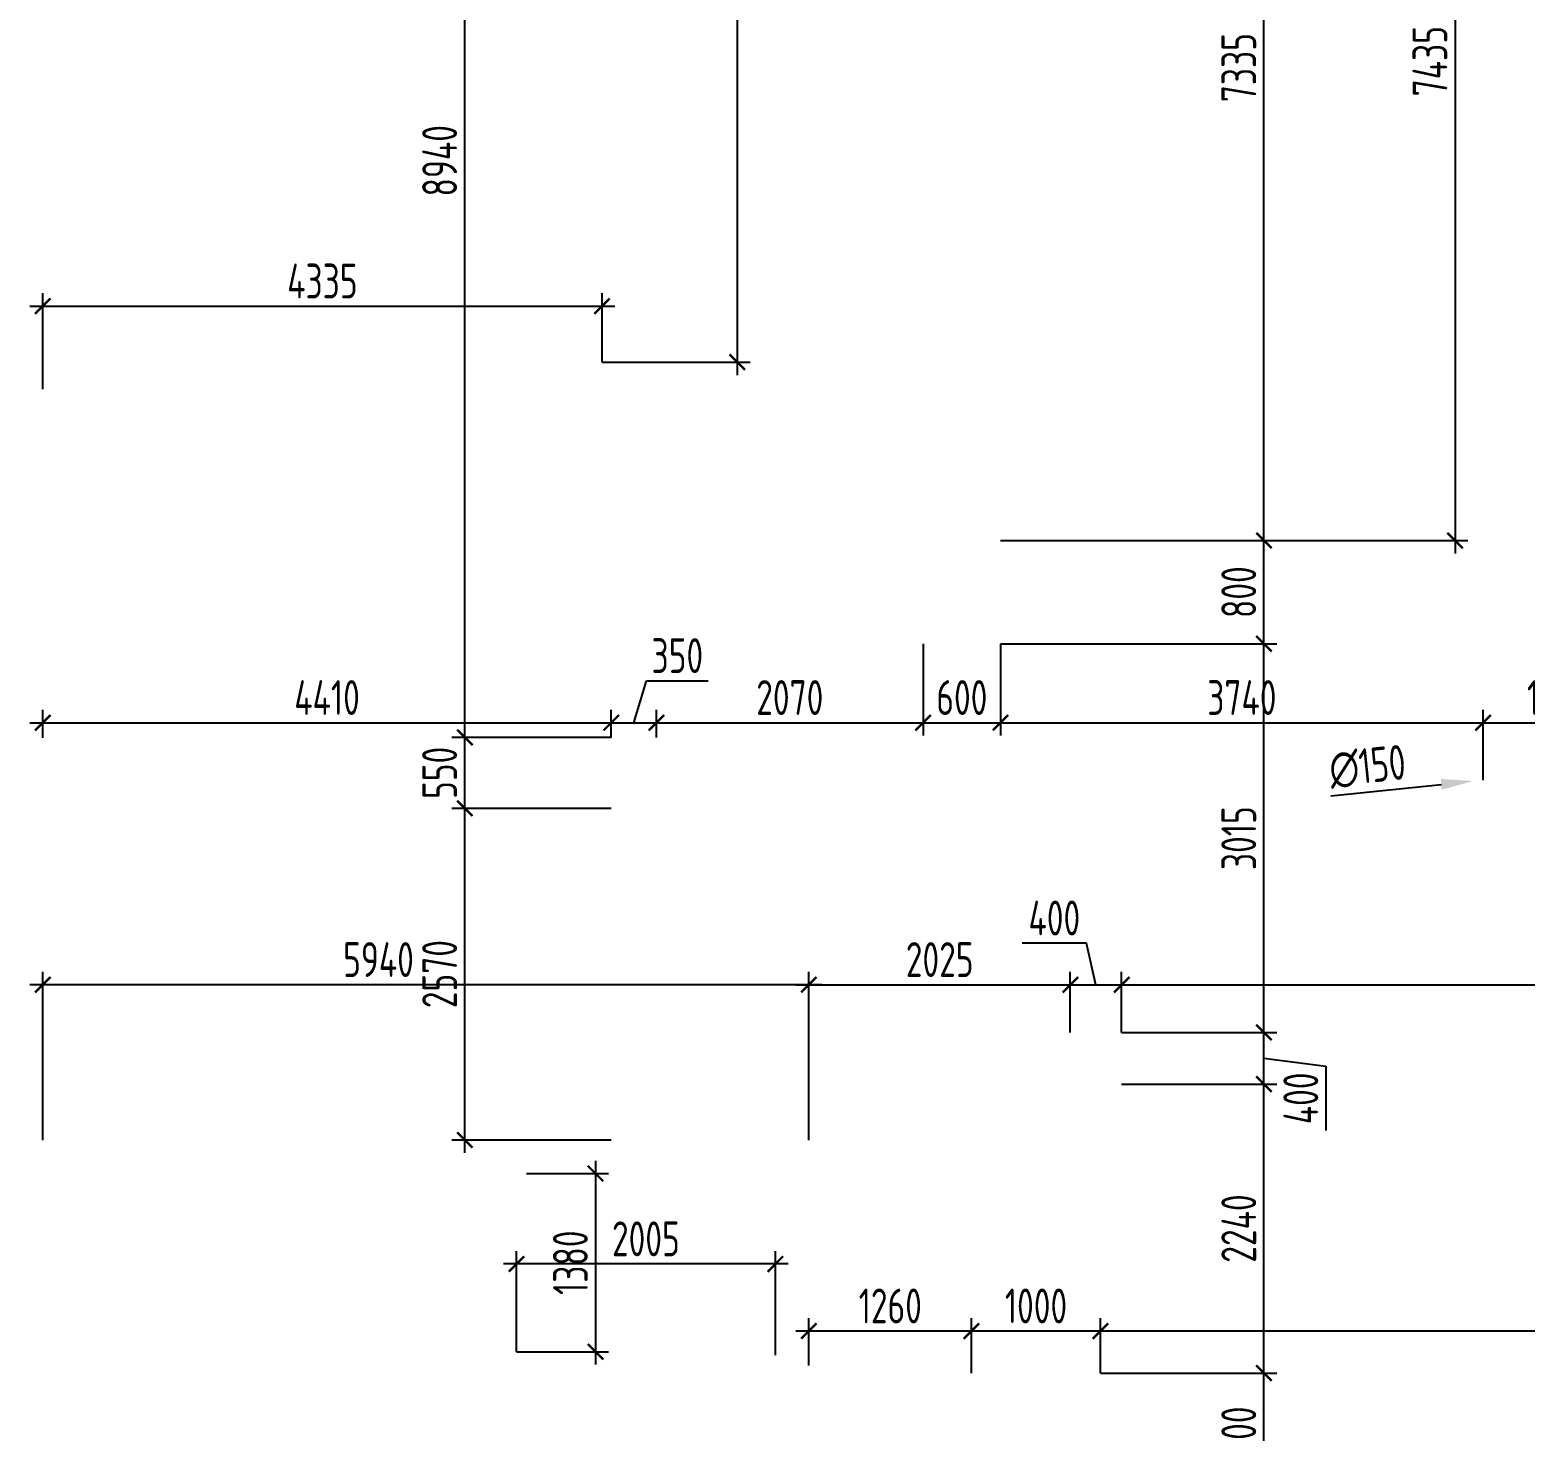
# Model space of a CAD drawing. Header units: millimetres. Extents: x -346952 to 536090, y 55086 to 131231.
# Drawn here: x 460994 to 472587, y 104315 to 115177 of the extents above; entities that cross this region are included whole.
import ezdxf

# ---------------------------------------------------------------- set-up
doc = ezdxf.new("R2010")
doc.units = ezdxf.units.MM
doc.layers.add('РАЗМЕРЫ КРОВЛИ ОВ', color=204, linetype='Continuous')
doc.layers.get('0').off()
doc.styles.add('ISOCPEUR', font='isocpeur.ttf', dxfattribs={"width": 0.7})
doc.dimstyles.new('R_100', dxfattribs={"dimtxt": 270, "dimasz": 120, "dimexe": 100, "dimexo": 0, "dimgap": 60, "dimtad": 1, "dimdec": 0, "dimrnd": 5, "dimzin": 0, "dimdsep": 46, "dimtxsty": 'ISOCPEUR', "dimblk": 'ARCHTICK', "dimcen": 0, "dimdle": 100, "dimclrd": 256, "dimclre": 256, "dimclrt": 256, "dimadec": 0, "dimazin": 0, "dimtfac": 2, "dimtdec": 0, "dimtofl": 0, "dimtmove": 1, "dimatfit": 3, "dimfxl": 1, "dimtvp": 3, "dimtolj": 1, "dimtzin": 0, "dimarcsym": 0})

# ---------------------------------------------------------------- blocks, each defined once
blk = doc.blocks.new('_ArchTick')
at = {"color": 0, "linetype": 'ByBlock', "const_width": 0.15}
blk.add_lwpolyline([(-0.5, -0.5), (0.5, 0.5)], dxfattribs=at)
blk = doc.blocks.new('*D2257')
at = {"layer": 'РАЗМЕРЫ КРОВЛИ ОВ', "lineweight": -2, "transparency": 16777216}
for p, q in [((470562, 103664), (470562, 104864)), ((469295, 104764), (470662, 104764)), ((469295, 103764), (470662, 103764))]:
    blk.add_line(p, q, dxfattribs=at)
at = {"layer": 'РАЗМЕРЫ КРОВЛИ ОВ', "lineweight": -2, "transparency": 16777216, "xscale": 120, "yscale": 120, "zscale": 120}
for p, rotation in [((470562, 104764), 90), ((470562, 103764), 270)]:
    blk.add_blockref('_ArchTick', p, dxfattribs=dict(at, rotation=rotation))
at = {"layer": 'РАЗМЕРЫ КРОВЛИ ОВ', "transparency": 16777216, "insert": (470367, 104264), "char_height": 270, "attachment_point": 5, "rotation": 90, "style": 'ISOCPEUR'}
blk.add_mtext('\\A1;1000', dxfattribs=at)
blk = doc.blocks.new('*D2258')
at = {"layer": 'РАЗМЕРЫ КРОВЛИ ОВ', "lineweight": -2, "transparency": 16777216}
for p, q in [((469459, 107005), (470662, 107005)), ((470562, 104664), (470562, 107105)), ((469295, 104764), (470662, 104764))]:
    blk.add_line(p, q, dxfattribs=at)
at = {"layer": 'РАЗМЕРЫ КРОВЛИ ОВ', "lineweight": -2, "transparency": 16777216, "xscale": 120, "yscale": 120, "zscale": 120}
for p, rotation in [((470562, 107005), 90), ((470562, 104764), 270)]:
    blk.add_blockref('_ArchTick', p, dxfattribs=dict(at, rotation=rotation))
at = {"layer": 'РАЗМЕРЫ КРОВЛИ ОВ', "transparency": 16777216, "insert": (470367, 105885), "char_height": 270, "attachment_point": 5, "rotation": 90, "style": 'ISOCPEUR'}
blk.add_mtext('\\A1;2240', dxfattribs=at)
blk = doc.blocks.new('*D2259')
at = {"layer": 'РАЗМЕРЫ КРОВЛИ ОВ', "lineweight": -2, "transparency": 16777216}
for p, q in [((470562, 106905), (470562, 107505)), ((469459, 107405), (470662, 107405)), ((470562, 107205), (471043, 107143)), ((471043, 107143), (471043, 106645)), ((469459, 107005), (470662, 107005))]:
    blk.add_line(p, q, dxfattribs=at)
at = {"layer": 'РАЗМЕРЫ КРОВЛИ ОВ', "lineweight": -2, "transparency": 16777216, "xscale": 120, "yscale": 120, "zscale": 120}
for p, rotation in [((470562, 107405), 90), ((470562, 107005), 270)]:
    blk.add_blockref('_ArchTick', p, dxfattribs=dict(at, rotation=rotation))
at = {"layer": 'РАЗМЕРЫ КРОВЛИ ОВ', "transparency": 16777216, "insert": (470848, 106894), "char_height": 270, "attachment_point": 5, "rotation": 90, "style": 'ISOCPEUR'}
blk.add_mtext('\\A1;400', dxfattribs=at)
blk = doc.blocks.new('*D2260')
at = {"layer": 'РАЗМЕРЫ КРОВЛИ ОВ', "lineweight": -2, "transparency": 16777216}
for p, q in [((470562, 107305), (470562, 110518)), ((468520, 110418), (470662, 110418)), ((469459, 107405), (470662, 107405))]:
    blk.add_line(p, q, dxfattribs=at)
at = {"layer": 'РАЗМЕРЫ КРОВЛИ ОВ', "lineweight": -2, "transparency": 16777216, "xscale": 120, "yscale": 120, "zscale": 120}
for p, rotation in [((470562, 110418), 90), ((470562, 107405), 270)]:
    blk.add_blockref('_ArchTick', p, dxfattribs=dict(at, rotation=rotation))
at = {"layer": 'РАЗМЕРЫ КРОВЛИ ОВ', "transparency": 16777216, "insert": (470367, 108911), "char_height": 270, "attachment_point": 5, "rotation": 90, "style": 'ISOCPEUR'}
blk.add_mtext('\\A1;3015', dxfattribs=at)
blk = doc.blocks.new('*D2261')
at = {"layer": 'РАЗМЕРЫ КРОВЛИ ОВ', "lineweight": -2, "transparency": 16777216}
for p, q in [((470562, 110318), (470562, 111318)), ((468520, 111218), (470662, 111218)), ((468520, 110418), (470662, 110418))]:
    blk.add_line(p, q, dxfattribs=at)
at = {"layer": 'РАЗМЕРЫ КРОВЛИ ОВ', "lineweight": -2, "transparency": 16777216, "xscale": 120, "yscale": 120, "zscale": 120}
for p, rotation in [((470562, 111218), 90), ((470562, 110418), 270)]:
    blk.add_blockref('_ArchTick', p, dxfattribs=dict(at, rotation=rotation))
at = {"layer": 'РАЗМЕРЫ КРОВЛИ ОВ', "transparency": 16777216, "insert": (470367, 110818), "char_height": 270, "attachment_point": 5, "rotation": 90, "style": 'ISOCPEUR'}
blk.add_mtext('\\A1;800', dxfattribs=at)
blk = doc.blocks.new('*D2262')
at = {"layer": 'РАЗМЕРЫ КРОВЛИ ОВ', "lineweight": -2, "transparency": 16777216}
for p, q in [((470562, 111118), (470562, 118651)), ((470047, 118551), (470662, 118551)), ((468520, 111218), (470662, 111218))]:
    blk.add_line(p, q, dxfattribs=at)
at = {"layer": 'РАЗМЕРЫ КРОВЛИ ОВ', "lineweight": -2, "transparency": 16777216, "xscale": 120, "yscale": 120, "zscale": 120}
for p, rotation in [((470562, 118551), 90), ((470562, 111218), 270)]:
    blk.add_blockref('_ArchTick', p, dxfattribs=dict(at, rotation=rotation))
at = {"layer": 'РАЗМЕРЫ КРОВЛИ ОВ', "transparency": 16777216, "insert": (470367, 114884), "char_height": 270, "attachment_point": 5, "rotation": 90, "style": 'ISOCPEUR'}
blk.add_mtext('\\A1;7335', dxfattribs=at)
blk = doc.blocks.new('*D2284')
at = {"layer": 'РАЗМЕРЫ КРОВЛИ ОВ', "lineweight": -2, "transparency": 16777216}
for p, q in [((469295, 104764), (469295, 105190)), ((477356, 104764), (477356, 105190)), ((477456, 105090), (469195, 105090))]:
    blk.add_line(p, q, dxfattribs=at)
at = {"layer": 'РАЗМЕРЫ КРОВЛИ ОВ', "lineweight": -2, "transparency": 16777216, "xscale": 120, "yscale": 120, "zscale": 120, "rotation": 180}
blk.add_blockref('_ArchTick', (469295, 105090), dxfattribs=at)
at = {"layer": 'РАЗМЕРЫ КРОВЛИ ОВ', "lineweight": -2, "transparency": 16777216, "xscale": 120, "yscale": 120, "zscale": 120}
blk.add_blockref('_ArchTick', (477356, 105090), dxfattribs=at)
at = {"layer": 'РАЗМЕРЫ КРОВЛИ ОВ', "transparency": 16777216, "insert": (473325, 105285), "char_height": 270, "attachment_point": 5, "style": 'ISOCPEUR'}
blk.add_mtext('\\A1;8060', dxfattribs=at)
blk = doc.blocks.new('*D2285')
at = {"layer": 'РАЗМЕРЫ КРОВЛИ ОВ', "lineweight": -2, "transparency": 16777216}
for p, q in [((468295, 104764), (468295, 105190)), ((469295, 104764), (469295, 105190)), ((469395, 105090), (468195, 105090))]:
    blk.add_line(p, q, dxfattribs=at)
at = {"layer": 'РАЗМЕРЫ КРОВЛИ ОВ', "lineweight": -2, "transparency": 16777216, "xscale": 120, "yscale": 120, "zscale": 120, "rotation": 180}
blk.add_blockref('_ArchTick', (468295, 105090), dxfattribs=at)
at = {"layer": 'РАЗМЕРЫ КРОВЛИ ОВ', "lineweight": -2, "transparency": 16777216, "xscale": 120, "yscale": 120, "zscale": 120}
blk.add_blockref('_ArchTick', (469295, 105090), dxfattribs=at)
at = {"layer": 'РАЗМЕРЫ КРОВЛИ ОВ', "transparency": 16777216, "insert": (468795, 105285), "char_height": 270, "attachment_point": 5, "style": 'ISOCPEUR'}
blk.add_mtext('\\A1;1000', dxfattribs=at)
blk = doc.blocks.new('*D2286')
at = {"layer": 'РАЗМЕРЫ КРОВЛИ ОВ', "lineweight": -2, "transparency": 16777216}
for p, q in [((467034, 104824), (467034, 105190)), ((468295, 104764), (468295, 105190)), ((468395, 105090), (466934, 105090))]:
    blk.add_line(p, q, dxfattribs=at)
at = {"layer": 'РАЗМЕРЫ КРОВЛИ ОВ', "lineweight": -2, "transparency": 16777216, "xscale": 120, "yscale": 120, "zscale": 120, "rotation": 180}
blk.add_blockref('_ArchTick', (467034, 105090), dxfattribs=at)
at = {"layer": 'РАЗМЕРЫ КРОВЛИ ОВ', "lineweight": -2, "transparency": 16777216, "xscale": 120, "yscale": 120, "zscale": 120}
blk.add_blockref('_ArchTick', (468295, 105090), dxfattribs=at)
at = {"layer": 'РАЗМЕРЫ КРОВЛИ ОВ', "transparency": 16777216, "insert": (467665, 105285), "char_height": 270, "attachment_point": 5, "style": 'ISOCPEUR'}
blk.add_mtext('\\A1;1260', dxfattribs=at)
blk = doc.blocks.new('*D2287')
at = {"layer": 'РАЗМЕРЫ КРОВЛИ ОВ', "lineweight": -2, "transparency": 16777216}
for p, q in [((467034, 106571), (467034, 107875)), ((469061, 107405), (469061, 107875)), ((466934, 107775), (469161, 107775))]:
    blk.add_line(p, q, dxfattribs=at)
at = {"layer": 'РАЗМЕРЫ КРОВЛИ ОВ', "lineweight": -2, "transparency": 16777216, "xscale": 120, "yscale": 120, "zscale": 120, "rotation": 180}
blk.add_blockref('_ArchTick', (467034, 107775), dxfattribs=at)
at = {"layer": 'РАЗМЕРЫ КРОВЛИ ОВ', "lineweight": -2, "transparency": 16777216, "xscale": 120, "yscale": 120, "zscale": 120}
blk.add_blockref('_ArchTick', (469061, 107775), dxfattribs=at)
at = {"layer": 'РАЗМЕРЫ КРОВЛИ ОВ', "transparency": 16777216, "insert": (468048, 107970), "char_height": 270, "attachment_point": 5, "style": 'ISOCPEUR'}
blk.add_mtext('\\A1;2025', dxfattribs=at)
blk = doc.blocks.new('*D2288')
at = {"layer": 'РАЗМЕРЫ КРОВЛИ ОВ', "lineweight": -2, "transparency": 16777216}
for p, q in [((469186, 108097), (468688, 108097)), ((469260, 107775), (469186, 108097)), ((469061, 107405), (469061, 107875)), ((469459, 107405), (469459, 107875)), ((468961, 107775), (469559, 107775))]:
    blk.add_line(p, q, dxfattribs=at)
at = {"layer": 'РАЗМЕРЫ КРОВЛИ ОВ', "lineweight": -2, "transparency": 16777216, "xscale": 120, "yscale": 120, "zscale": 120, "rotation": 180}
blk.add_blockref('_ArchTick', (469061, 107775), dxfattribs=at)
at = {"layer": 'РАЗМЕРЫ КРОВЛИ ОВ', "lineweight": -2, "transparency": 16777216, "xscale": 120, "yscale": 120, "zscale": 120}
blk.add_blockref('_ArchTick', (469459, 107775), dxfattribs=at)
at = {"layer": 'РАЗМЕРЫ КРОВЛИ ОВ', "transparency": 16777216, "insert": (468937, 108292), "char_height": 270, "attachment_point": 5, "style": 'ISOCPEUR'}
blk.add_mtext('\\A1;400', dxfattribs=at)
blk = doc.blocks.new('*D2289')
at = {"layer": 'РАЗМЕРЫ КРОВЛИ ОВ', "lineweight": -2, "transparency": 16777216}
for p, q in [((469459, 107405), (469459, 107875)), ((482214, 106136), (482214, 107875)), ((469359, 107775), (482314, 107775))]:
    blk.add_line(p, q, dxfattribs=at)
at = {"layer": 'РАЗМЕРЫ КРОВЛИ ОВ', "lineweight": -2, "transparency": 16777216, "xscale": 120, "yscale": 120, "zscale": 120, "rotation": 180}
blk.add_blockref('_ArchTick', (469459, 107775), dxfattribs=at)
at = {"layer": 'РАЗМЕРЫ КРОВЛИ ОВ', "lineweight": -2, "transparency": 16777216, "xscale": 120, "yscale": 120, "zscale": 120}
blk.add_blockref('_ArchTick', (482214, 107775), dxfattribs=at)
at = {"layer": 'РАЗМЕРЫ КРОВЛИ ОВ', "transparency": 16777216, "insert": (475837, 107970), "char_height": 270, "attachment_point": 5, "style": 'ISOCPEUR'}
blk.add_mtext('\\A1;12755', dxfattribs=at)
blk = doc.blocks.new('*D2290')
at = {"layer": 'РАЗМЕРЫ КРОВЛИ ОВ', "lineweight": -2, "transparency": 16777216}
for p, q in [((461094, 109688), (461094, 109906)), ((465502, 109692), (465502, 109906)), ((460994, 109806), (465602, 109806))]:
    blk.add_line(p, q, dxfattribs=at)
at = {"layer": 'РАЗМЕРЫ КРОВЛИ ОВ', "lineweight": -2, "transparency": 16777216, "xscale": 120, "yscale": 120, "zscale": 120, "rotation": 180}
blk.add_blockref('_ArchTick', (461094, 109806), dxfattribs=at)
at = {"layer": 'РАЗМЕРЫ КРОВЛИ ОВ', "lineweight": -2, "transparency": 16777216, "xscale": 120, "yscale": 120, "zscale": 120}
blk.add_blockref('_ArchTick', (465502, 109806), dxfattribs=at)
at = {"layer": 'РАЗМЕРЫ КРОВЛИ ОВ', "transparency": 16777216, "insert": (463298, 110001), "char_height": 270, "attachment_point": 5, "style": 'ISOCPEUR'}
blk.add_mtext('\\A1;4410', dxfattribs=at)
blk = doc.blocks.new('*D2291')
at = {"layer": 'РАЗМЕРЫ КРОВЛИ ОВ', "lineweight": -2, "transparency": 16777216}
for p, q in [((465677, 109806), (465774, 110131)), ((465774, 110131), (466253, 110131)), ((465502, 109692), (465502, 109906)), ((465852, 109692), (465852, 109906)), ((465402, 109806), (465952, 109806))]:
    blk.add_line(p, q, dxfattribs=at)
at = {"layer": 'РАЗМЕРЫ КРОВЛИ ОВ', "lineweight": -2, "transparency": 16777216, "xscale": 120, "yscale": 120, "zscale": 120, "rotation": 180}
blk.add_blockref('_ArchTick', (465502, 109806), dxfattribs=at)
at = {"layer": 'РАЗМЕРЫ КРОВЛИ ОВ', "lineweight": -2, "transparency": 16777216, "xscale": 120, "yscale": 120, "zscale": 120}
blk.add_blockref('_ArchTick', (465852, 109806), dxfattribs=at)
at = {"layer": 'РАЗМЕРЫ КРОВЛИ ОВ', "transparency": 16777216, "insert": (466014, 110326), "char_height": 270, "attachment_point": 5, "style": 'ISOCPEUR'}
blk.add_mtext('\\A1;350', dxfattribs=at)
blk = doc.blocks.new('*D2292')
at = {"layer": 'РАЗМЕРЫ КРОВЛИ ОВ', "lineweight": -2, "transparency": 16777216}
for p, q in [((467920, 110418), (467920, 109706)), ((465852, 109692), (465852, 109906)), ((465752, 109806), (468020, 109806))]:
    blk.add_line(p, q, dxfattribs=at)
at = {"layer": 'РАЗМЕРЫ КРОВЛИ ОВ', "lineweight": -2, "transparency": 16777216, "xscale": 120, "yscale": 120, "zscale": 120, "rotation": 180}
blk.add_blockref('_ArchTick', (465852, 109806), dxfattribs=at)
at = {"layer": 'РАЗМЕРЫ КРОВЛИ ОВ', "lineweight": -2, "transparency": 16777216, "xscale": 120, "yscale": 120, "zscale": 120}
blk.add_blockref('_ArchTick', (467920, 109806), dxfattribs=at)
at = {"layer": 'РАЗМЕРЫ КРОВЛИ ОВ', "transparency": 16777216, "insert": (466886, 110001), "char_height": 270, "attachment_point": 5, "style": 'ISOCPEUR'}
blk.add_mtext('\\A1;2070', dxfattribs=at)
blk = doc.blocks.new('*D2293')
at = {"layer": 'РАЗМЕРЫ КРОВЛИ ОВ', "lineweight": -2, "transparency": 16777216}
for p, q in [((467920, 110418), (467920, 109706)), ((468520, 110418), (468520, 109706)), ((467820, 109806), (468620, 109806))]:
    blk.add_line(p, q, dxfattribs=at)
at = {"layer": 'РАЗМЕРЫ КРОВЛИ ОВ', "lineweight": -2, "transparency": 16777216, "xscale": 120, "yscale": 120, "zscale": 120, "rotation": 180}
blk.add_blockref('_ArchTick', (467920, 109806), dxfattribs=at)
at = {"layer": 'РАЗМЕРЫ КРОВЛИ ОВ', "lineweight": -2, "transparency": 16777216, "xscale": 120, "yscale": 120, "zscale": 120}
blk.add_blockref('_ArchTick', (468520, 109806), dxfattribs=at)
at = {"layer": 'РАЗМЕРЫ КРОВЛИ ОВ', "transparency": 16777216, "insert": (468220, 110001), "char_height": 270, "attachment_point": 5, "style": 'ISOCPEUR'}
blk.add_mtext('\\A1;600', dxfattribs=at)
blk = doc.blocks.new('*D2294')
at = {"layer": 'РАЗМЕРЫ КРОВЛИ ОВ', "lineweight": -2, "transparency": 16777216}
for p, q in [((468520, 110418), (468520, 109706)), ((472261, 109361), (472261, 109906)), ((468420, 109806), (472361, 109806))]:
    blk.add_line(p, q, dxfattribs=at)
at = {"layer": 'РАЗМЕРЫ КРОВЛИ ОВ', "lineweight": -2, "transparency": 16777216, "xscale": 120, "yscale": 120, "zscale": 120, "rotation": 180}
blk.add_blockref('_ArchTick', (468520, 109806), dxfattribs=at)
at = {"layer": 'РАЗМЕРЫ КРОВЛИ ОВ', "lineweight": -2, "transparency": 16777216, "xscale": 120, "yscale": 120, "zscale": 120}
blk.add_blockref('_ArchTick', (472261, 109806), dxfattribs=at)
at = {"layer": 'РАЗМЕРЫ КРОВЛИ ОВ', "transparency": 16777216, "insert": (470391, 110001), "char_height": 270, "attachment_point": 5, "style": 'ISOCPEUR'}
blk.add_mtext('\\A1;3740', dxfattribs=at)
blk = doc.blocks.new('*D2295')
at = {"layer": 'РАЗМЕРЫ КРОВЛИ ОВ', "lineweight": -2, "transparency": 16777216}
for p, q in [((472261, 109361), (472261, 109906)), ((473403, 109375), (473403, 109906)), ((472161, 109806), (473503, 109806))]:
    blk.add_line(p, q, dxfattribs=at)
at = {"layer": 'РАЗМЕРЫ КРОВЛИ ОВ', "lineweight": -2, "transparency": 16777216, "xscale": 120, "yscale": 120, "zscale": 120, "rotation": 180}
blk.add_blockref('_ArchTick', (472261, 109806), dxfattribs=at)
at = {"layer": 'РАЗМЕРЫ КРОВЛИ ОВ', "lineweight": -2, "transparency": 16777216, "xscale": 120, "yscale": 120, "zscale": 120}
blk.add_blockref('_ArchTick', (473403, 109806), dxfattribs=at)
at = {"layer": 'РАЗМЕРЫ КРОВЛИ ОВ', "transparency": 16777216, "insert": (472832, 110001), "char_height": 270, "attachment_point": 5, "style": 'ISOCPEUR'}
blk.add_mtext('\\A1;1140', dxfattribs=at)
blk = doc.blocks.new('*D2301')
at = {"layer": 'РАЗМЕРЫ КРОВЛИ ОВ', "lineweight": -2, "transparency": 16777216}
for p, q in [((464366, 106471), (464366, 109242)), ((465500, 109142), (464266, 109142)), ((465500, 106571), (464266, 106571))]:
    blk.add_line(p, q, dxfattribs=at)
at = {"layer": 'РАЗМЕРЫ КРОВЛИ ОВ', "lineweight": -2, "transparency": 16777216, "xscale": 120, "yscale": 120, "zscale": 120}
for p, rotation in [((464366, 109142), 90), ((464366, 106571), 270)]:
    blk.add_blockref('_ArchTick', p, dxfattribs=dict(at, rotation=rotation))
at = {"layer": 'РАЗМЕРЫ КРОВЛИ ОВ', "transparency": 16777216, "insert": (464171, 107857), "char_height": 270, "attachment_point": 5, "rotation": 90, "style": 'ISOCPEUR'}
blk.add_mtext('\\A1;2570', dxfattribs=at)
blk = doc.blocks.new('*D2302')
at = {"layer": 'РАЗМЕРЫ КРОВЛИ ОВ', "lineweight": -2, "transparency": 16777216}
for p, q in [((464366, 109042), (464366, 109792)), ((465502, 109692), (464266, 109692)), ((465500, 109142), (464266, 109142))]:
    blk.add_line(p, q, dxfattribs=at)
at = {"layer": 'РАЗМЕРЫ КРОВЛИ ОВ', "lineweight": -2, "transparency": 16777216, "xscale": 120, "yscale": 120, "zscale": 120}
for p, rotation in [((464366, 109692), 90), ((464366, 109142), 270)]:
    blk.add_blockref('_ArchTick', p, dxfattribs=dict(at, rotation=rotation))
at = {"layer": 'РАЗМЕРЫ КРОВЛИ ОВ', "transparency": 16777216, "insert": (464171, 109417), "char_height": 270, "attachment_point": 5, "rotation": 90, "style": 'ISOCPEUR'}
blk.add_mtext('\\A1;550', dxfattribs=at)
blk = doc.blocks.new('*D2303')
at = {"layer": 'РАЗМЕРЫ КРОВЛИ ОВ', "lineweight": -2, "transparency": 16777216}
for p, q in [((464366, 109592), (464366, 118731)), ((464604, 118631), (464266, 118631)), ((465502, 109692), (464266, 109692))]:
    blk.add_line(p, q, dxfattribs=at)
at = {"layer": 'РАЗМЕРЫ КРОВЛИ ОВ', "lineweight": -2, "transparency": 16777216, "xscale": 120, "yscale": 120, "zscale": 120}
for p, rotation in [((464366, 118631), 90), ((464366, 109692), 270)]:
    blk.add_blockref('_ArchTick', p, dxfattribs=dict(at, rotation=rotation))
at = {"layer": 'РАЗМЕРЫ КРОВЛИ ОВ', "transparency": 16777216, "insert": (464171, 114162), "char_height": 270, "attachment_point": 5, "rotation": 90, "style": 'ISOCPEUR'}
blk.add_mtext('\\A1;8940', dxfattribs=at)
blk = doc.blocks.new('*D2315')
at = {"layer": 'РАЗМЕРЫ КРОВЛИ ОВ', "lineweight": -2, "transparency": 16777216}
for p, q in [((472044, 118751), (472044, 111118)), ((471374, 118651), (472144, 118651)), ((470662, 111218), (472144, 111218))]:
    blk.add_line(p, q, dxfattribs=at)
at = {"layer": 'РАЗМЕРЫ КРОВЛИ ОВ', "lineweight": -2, "transparency": 16777216, "xscale": 120, "yscale": 120, "zscale": 120}
for p, rotation in [((472044, 118651), 90), ((472044, 111218), 270)]:
    blk.add_blockref('_ArchTick', p, dxfattribs=dict(at, rotation=rotation))
at = {"layer": 'РАЗМЕРЫ КРОВЛИ ОВ', "transparency": 16777216, "insert": (471849, 114934), "char_height": 270, "attachment_point": 5, "rotation": 90, "style": 'ISOCPEUR'}
blk.add_mtext('\\A1;7435', dxfattribs=at)
blk = doc.blocks.new('*D2320')
at = {"layer": 'РАЗМЕРЫ КРОВЛИ ОВ', "lineweight": -2, "transparency": 16777216}
for p, q in [((461094, 106571), (461094, 107875)), ((467034, 106571), (467034, 107875)), ((467134, 107775), (460994, 107775))]:
    blk.add_line(p, q, dxfattribs=at)
at = {"layer": 'РАЗМЕРЫ КРОВЛИ ОВ', "lineweight": -2, "transparency": 16777216, "xscale": 120, "yscale": 120, "zscale": 120, "rotation": 180}
blk.add_blockref('_ArchTick', (461094, 107775), dxfattribs=at)
at = {"layer": 'РАЗМЕРЫ КРОВЛИ ОВ', "lineweight": -2, "transparency": 16777216, "xscale": 120, "yscale": 120, "zscale": 120}
blk.add_blockref('_ArchTick', (467034, 107775), dxfattribs=at)
at = {"layer": 'РАЗМЕРЫ КРОВЛИ ОВ', "transparency": 16777216, "insert": (463697, 107970), "char_height": 270, "attachment_point": 5, "style": 'ISOCPEUR'}
blk.add_mtext('\\A1;5940', dxfattribs=at)
blk = doc.blocks.new('*D2396')
at = {"layer": 'РАЗМЕРЫ КРОВЛИ ОВ', "lineweight": -2, "transparency": 16777216}
blk.add_line((471081, 109240), (471938, 109328), dxfattribs=at)
at = {"layer": 'РАЗМЕРЫ КРОВЛИ ОВ', "transparency": 16777216}
blk.add_solid([(471933, 109370), (471942, 109287), (472186, 109354)], dxfattribs=at)
at = {"layer": 'РАЗМЕРЫ КРОВЛИ ОВ', "transparency": 16777216, "insert": (471365, 109465), "char_height": 270, "attachment_point": 5, "rotation": 5.856, "style": 'ISOCPEUR'}
blk.add_mtext('\\A1;∅150', dxfattribs=at)
blk = doc.blocks.new('*D3710')
at = {"layer": 'РАЗМЕРЫ КРОВЛИ ОВ', "lineweight": -2, "transparency": 16777216}
for p, q in [((460994, 113035), (465530, 113035)), ((461094, 112392), (461094, 113135)), ((465430, 112601), (465430, 113135))]:
    blk.add_line(p, q, dxfattribs=at)
at = {"layer": 'РАЗМЕРЫ КРОВЛИ ОВ', "lineweight": -2, "transparency": 16777216, "xscale": 120, "yscale": 120, "zscale": 120, "rotation": 180}
blk.add_blockref('_ArchTick', (461094, 113035), dxfattribs=at)
at = {"layer": 'РАЗМЕРЫ КРОВЛИ ОВ', "lineweight": -2, "transparency": 16777216, "xscale": 120, "yscale": 120, "zscale": 120}
blk.add_blockref('_ArchTick', (465430, 113035), dxfattribs=at)
at = {"layer": 'РАЗМЕРЫ КРОВЛИ ОВ', "transparency": 16777216, "insert": (463262, 113230), "char_height": 270, "attachment_point": 5, "style": 'ISOCPEUR'}
blk.add_mtext('\\A1;4335', dxfattribs=at)
blk = doc.blocks.new('*D3711')
at = {"layer": 'РАЗМЕРЫ КРОВЛИ ОВ', "lineweight": -2, "transparency": 16777216}
for p, q in [((466478, 118731), (466478, 112501)), ((464604, 118631), (466578, 118631)), ((465430, 112601), (466578, 112601))]:
    blk.add_line(p, q, dxfattribs=at)
at = {"layer": 'РАЗМЕРЫ КРОВЛИ ОВ', "lineweight": -2, "transparency": 16777216, "xscale": 120, "yscale": 120, "zscale": 120}
for p, rotation in [((466478, 118631), 90), ((466478, 112601), 270)]:
    blk.add_blockref('_ArchTick', p, dxfattribs=dict(at, rotation=rotation))
at = {"layer": 'РАЗМЕРЫ КРОВЛИ ОВ', "transparency": 16777216, "insert": (466283, 115616), "char_height": 270, "attachment_point": 5, "rotation": 90, "style": 'ISOCPEUR'}
blk.add_mtext('\\A1;6030', dxfattribs=at)
blk = doc.blocks.new('*D3712')
at = {"layer": 'РАЗМЕРЫ КРОВЛИ ОВ', "lineweight": -2, "transparency": 16777216}
for p, q in [((464767, 104930), (464767, 105710)), ((466774, 104904), (466774, 105710)), ((466874, 105610), (464667, 105610))]:
    blk.add_line(p, q, dxfattribs=at)
at = {"layer": 'РАЗМЕРЫ КРОВЛИ ОВ', "lineweight": -2, "transparency": 16777216, "xscale": 120, "yscale": 120, "zscale": 120, "rotation": 180}
blk.add_blockref('_ArchTick', (464767, 105610), dxfattribs=at)
at = {"layer": 'РАЗМЕРЫ КРОВЛИ ОВ', "lineweight": -2, "transparency": 16777216, "xscale": 120, "yscale": 120, "zscale": 120}
blk.add_blockref('_ArchTick', (466774, 105610), dxfattribs=at)
at = {"layer": 'РАЗМЕРЫ КРОВЛИ ОВ', "transparency": 16777216, "insert": (465770, 105805), "char_height": 270, "attachment_point": 5, "style": 'ISOCPEUR'}
blk.add_mtext('\\A1;2005', dxfattribs=at)
blk = doc.blocks.new('*D3713')
at = {"layer": 'РАЗМЕРЫ КРОВЛИ ОВ', "lineweight": -2, "transparency": 16777216}
for p, q in [((464845, 106311), (465480, 106311)), ((465380, 106411), (465380, 104830)), ((464767, 104930), (465480, 104930))]:
    blk.add_line(p, q, dxfattribs=at)
at = {"layer": 'РАЗМЕРЫ КРОВЛИ ОВ', "lineweight": -2, "transparency": 16777216, "xscale": 120, "yscale": 120, "zscale": 120}
for p, rotation in [((465380, 106311), 90), ((465380, 104930), 270)]:
    blk.add_blockref('_ArchTick', p, dxfattribs=dict(at, rotation=rotation))
at = {"layer": 'РАЗМЕРЫ КРОВЛИ ОВ', "transparency": 16777216, "insert": (465185, 105620), "char_height": 270, "attachment_point": 5, "rotation": 90, "style": 'ISOCPEUR'}
blk.add_mtext('\\A1;1380', dxfattribs=at)

msp = doc.modelspace()

# ---------------------------------------------------------------- dimensions: what is measured, and where the dimension line sits
at = {"layer": 'РАЗМЕРЫ КРОВЛИ ОВ'}
for base, p1, p2, picture, middle in [((464365.9, 118630.7), (465501.8, 109692.4), (464604, 118630.7), '*D2303', (464170.9, 114161.5)), ((466477.7, 112600.7), (464604, 118630.7), (465430, 112600.7), '*D3711', (466282.7, 115615.7)), ((472044.3, 111217.8), (471374.2, 118650.7), (470662.3, 111217.8), '*D2315', (471849.3, 114934.2)), ((470562.3, 118550.7), (468520.3, 111217.8), (470047.1, 118550.7), '*D2262', (470367.3, 114884.2)), ((470562.3, 111217.8), (468520.3, 110417.8), (468520.3, 111217.8), '*D2261', (470367.3, 110817.8)), ((470562.3, 110417.8), (469459.2, 107404.9), (468520.3, 110417.8), '*D2260', (470367.3, 108911.4)), ((464365.9, 109692.4), (465500.3, 109142.4), (465501.8, 109692.4), '*D2302', (464170.9, 109417.4)), ((464365.9, 109142.4), (465500.3, 106570.7), (465500.3, 109142.4), '*D2301', (464170.9, 107856.5)), ((470562.3, 107004.9), (469295.4, 104764.5), (469459.2, 107004.9), '*D2258', (470367.3, 105884.7)), ((465379.7, 104930.3), (464845.4, 106310.7), (464766.8, 104930.3), '*D3713', (465184.7, 105620.5)), ((470562.3, 104764.5), (469295.4, 103764.5), (469295.4, 104764.5), '*D2257', (470367.3, 104264.5))]:
    dim = msp.add_linear_dim(base=base, p1=p1, p2=p2, angle=90, dimstyle='R_100', override={"dimpost": '\\X'}, dxfattribs=at)
    dim.commit()
    dim.dimension.update_dxf_attribs({"geometry": picture, "text_midpoint": middle})
for base, p1, p2, picture, middle in [((465430, 113035), (461094.2, 112392.2), (465430, 112600.7), '*D3710', (463262.1, 113230)), ((465851.8, 109806.4), (465501.8, 109692.4), (465851.8, 109692.4), '*D2291', (465834.3, 110326.4)), ((467920.328, 109806.4042), (465851.7702, 109692.412), (467920.328, 110417.801), '*D2292', (466886.0491, 110001.4042)), ((468520.3, 109806.4), (467920.3, 110417.8), (468520.3, 110417.8), '*D2293', (468220.3, 110001.4)), ((472260.9, 109806.4), (468520.3, 110417.8), (472260.9, 109361.2), '*D2294', (470390.6, 110001.4)), ((465501.8, 109806.4), (461094.2, 109688), (465501.8, 109692.4), '*D2290', (463298, 110001.4)), ((473403.1, 109806.4), (472260.9, 109361.2), (473403.1, 109375.3), '*D2295', (472832, 110001.4)), ((469061, 107774.6), (467034.1, 106570.7), (469061, 107404.9), '*D2287', (468047.6, 107969.6)), ((482214.1, 107774.6), (469459.2, 107404.9), (482214.1, 106135.5), '*D2289', (475836.7, 107969.6)), ((464766.8, 105610.1), (466774.1, 104903.6), (464766.8, 104930.3), '*D3712', (465770.5, 105805.1)), ((467034.1, 105089.5), (468295.4, 104764.5), (467034.1, 104823.6), '*D2286', (467664.8, 105284.5)), ((468295.4, 105089.5), (469295.4, 104764.5), (468295.4, 104764.5), '*D2285', (468795.4, 105284.5)), ((469295.4, 105089.5), (477355.6, 104764.5), (469295.4, 104764.5), '*D2284', (473325.5, 105284.5))]:
    dim = msp.add_linear_dim(base=base, p1=p1, p2=p2, dimstyle='R_100', override={"dimpost": '\\X'}, dxfattribs=at)
    dim.commit()
    dim.dimension.update_dxf_attribs({"geometry": picture, "text_midpoint": middle})
dim = msp.add_diameter_dim_2p(p1=(472335.5, 109368.9), p2=(472186.3, 109353.6), dimstyle='R_100', override={"dimasz": 250, "dimpost": '\\X', "dimblk1": 'ArchTick', "dimsah": 1}, dxfattribs=at)
dim.commit()
dim.dimension.update_dxf_attribs({"geometry": '*D2396', "text_midpoint": (471364.9, 109465.4)})
for base, p1, p2, picture, middle in [((469459.2, 107774.6), (469061, 107404.9), (469459.2, 107404.9), '*D2288', (469126.2, 108096.9)), ((461094.2, 107774.6), (467034.1, 106570.7), (461094.2, 106570.7), '*D2320', (463697.4, 107774.6))]:
    dim = msp.add_linear_dim(base=base, p1=p1, p2=p2, dimstyle='R_100', override={"dimpost": '\\X'}, dxfattribs=at)
    dim.commit()
    dim.dimension.update_dxf_attribs({"geometry": picture, "text_midpoint": middle, "dimtype": 160})
dim = msp.add_linear_dim(base=(470562.3, 107404.9), p1=(469459.2, 107004.9), p2=(469459.2, 107404.9), angle=90, dimstyle='R_100', override={"dimpost": '\\X'}, dxfattribs=at)
dim.commit()
dim.dimension.update_dxf_attribs({"geometry": '*D2259', "text_midpoint": (471043, 107082.8), "dimtype": 160})

doc.saveas('drawing.dxf')
